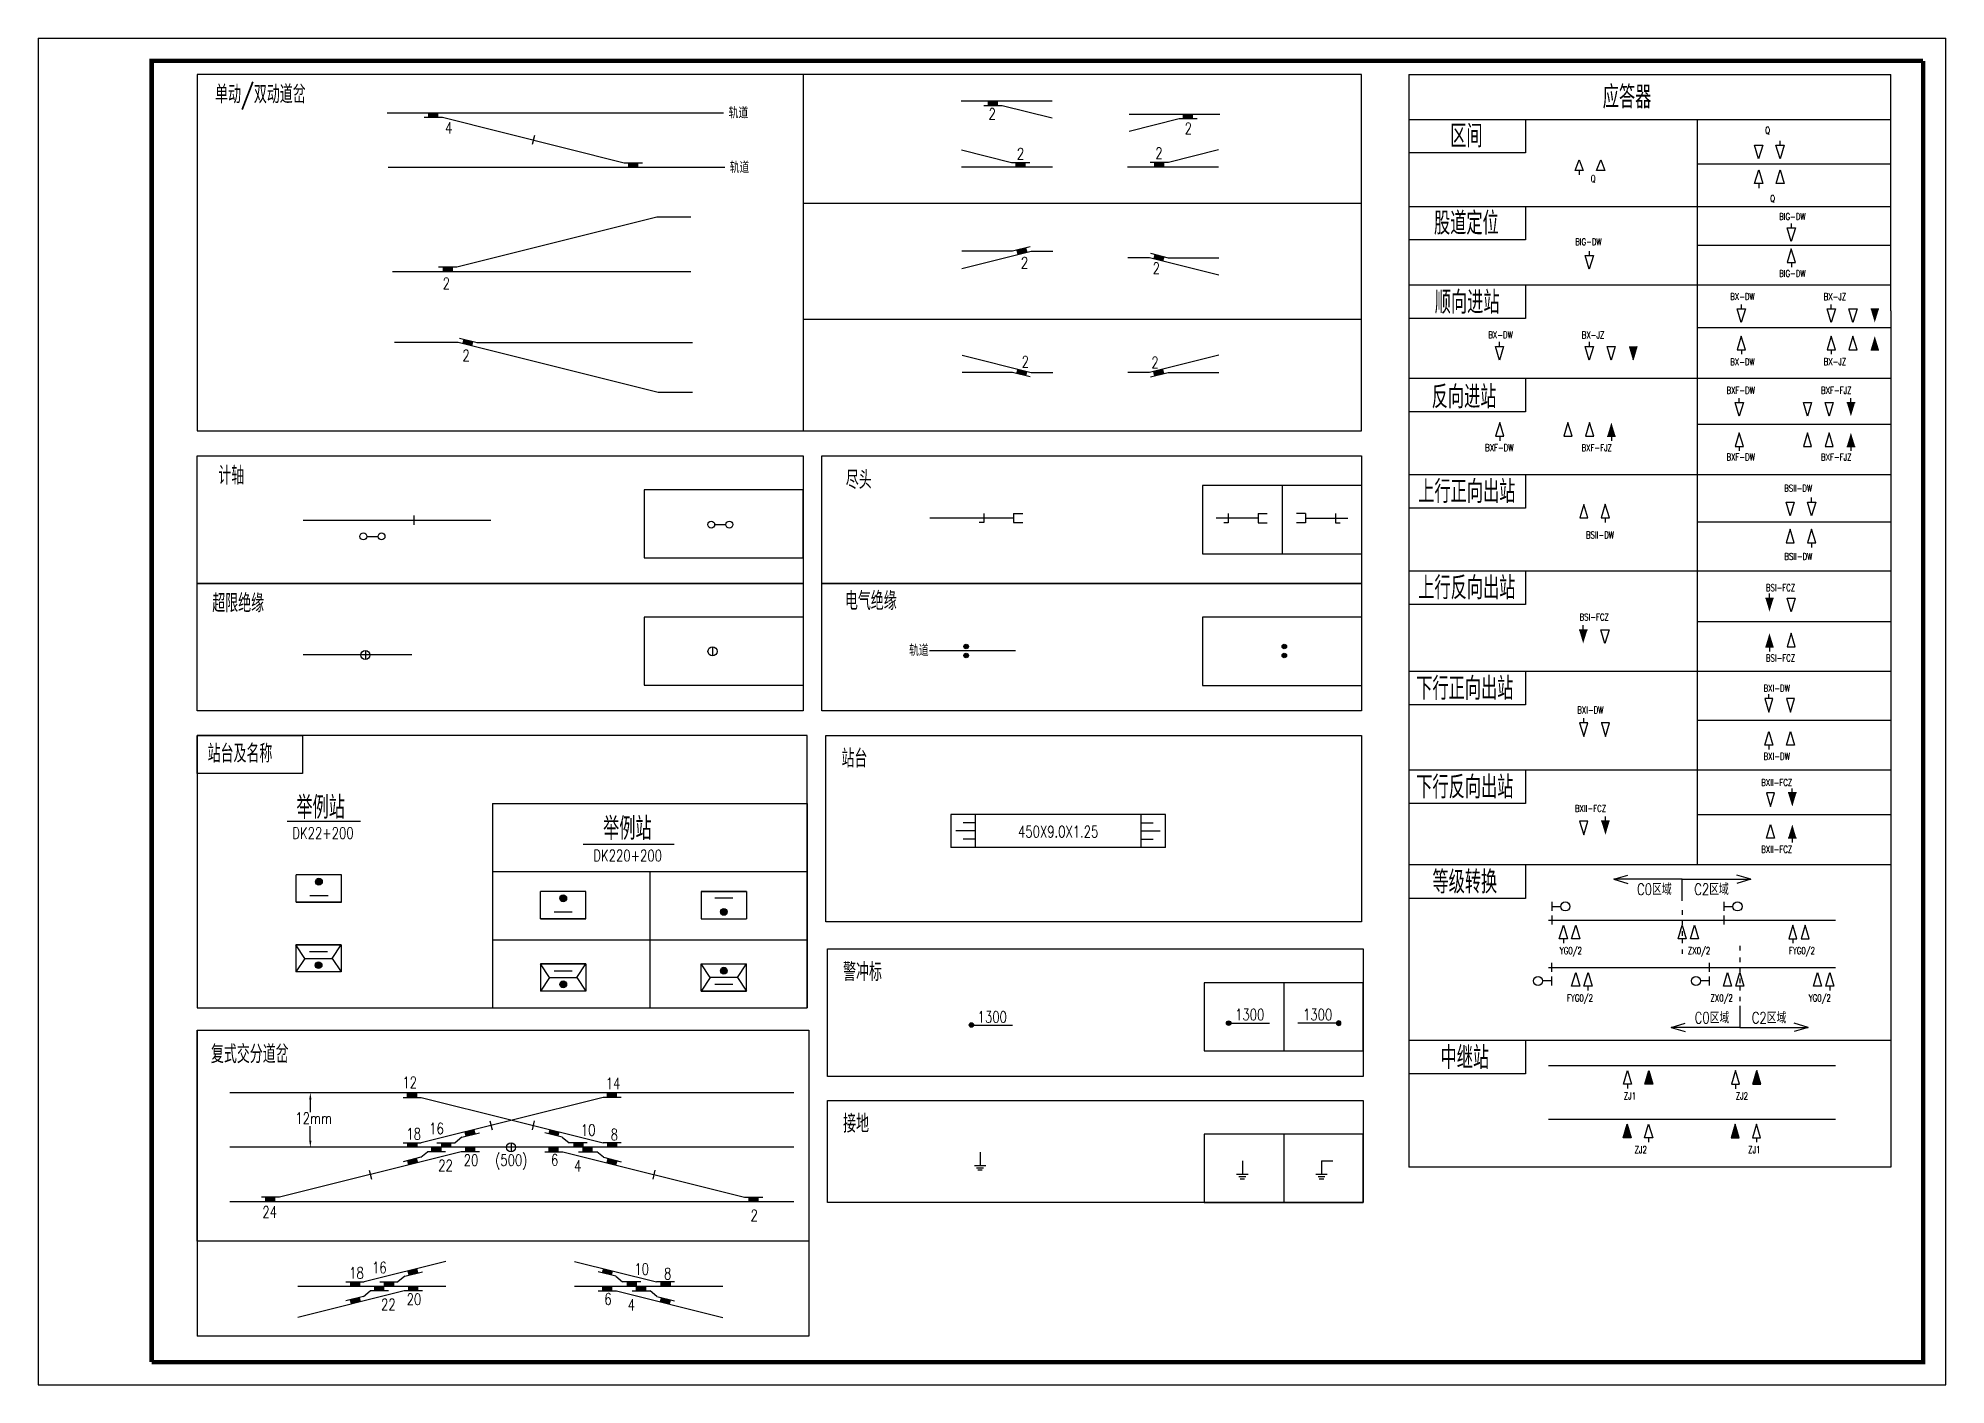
# Model space of a CAD drawing. Extents: x 1768 to 2188, y 2968 to 3265.
import ezdxf
from ezdxf.enums import TextEntityAlignment as Align

# ---------------------------------------------------------------- set-up
doc = ezdxf.new("R2010")
doc.units = 0
doc.header["$LTSCALE"] = 10
doc.header["$MEASUREMENT"] = 0
doc.linetypes.add('ACAD_ISO03W100', pattern=[30, 12, -18])
doc.layers.get('0').update_dxf_attribs({"linetype": 'CONTINUOUS'})
doc.layers.add('1', color=1, linetype='CONTINUOUS')
doc.layers.add('供安萨尔多', color=6, linetype='CONTINUOUS')
doc.styles.add('HZ', font='txt.shx', dxfattribs={"width": 0.7, "bigfont": 'kthz.shx'})
doc.styles.get("Standard").update_dxf_attribs({"font": 'txt', "bigfont": 'hz'})

# ---------------------------------------------------------------- blocks, each defined once
blk = doc.blocks.new('A$C77B1001D')
at = {"lineweight": -3}
blk.add_hatch(color=3, dxfattribs=at).paths.add_polyline_path([(2, 1), (0, 1), (0, 0), (2, 0)])
for p, q in [((0, 0), (0, 1)), ((2, 0), (2, 1))]:
    blk.add_line(p, q, dxfattribs=at)
blk = doc.blocks.new('A$C543A23C2')
at = {"layer": '1', "color": 7, "lineweight": -3}
blk.add_line((0, 3.75), (20, 3.75), dxfattribs=at)
at = {"color": 7, "lineweight": -3, "width": 0.75}
blk.add_attdef('举例站', text='', height=5, dxfattribs=at).set_placement((9.7, 4.7), align=Align.CENTER)
at = {"lineweight": -3, "width": 0.75}
blk.add_attdef('DK220+200', (2.22, 0), '', height=2.5, dxfattribs=at)
blk = doc.blocks.new('A$C0C72593B')
at = {"lineweight": -3}
blk.add_hatch(color=3, dxfattribs=at).paths.add_polyline_path([(5.75, 4.5, 1), (4.25, 4.5, 1)])
at = {"color": 7, "lineweight": -3}
for p, q in [((10, 6), (0, 6)), ((10, 0), (10, 6)), ((3, 1.5), (7, 1.5)), ((0, 0), (10, 0))]:
    blk.add_line(p, q, dxfattribs=at)
at = {"lineweight": -3}
for p, q in [((0, 0), (0, 6)), ((10, 0), (0, 0))]:
    blk.add_line(p, q, dxfattribs=at)
at = {"color": 3, "lineweight": -3}
blk.add_circle((5, 4.5), 0.75, dxfattribs=at)
blk = doc.blocks.new('A$C0647749B')
at = {"lineweight": -3}
blk.add_hatch(color=3, dxfattribs=at).paths.add_polyline_path([(4.25, 1.5, 1), (5.75, 1.5, 1)])
at = {"color": 7, "lineweight": -3}
for p, q in [((2, 3), (0, 6)), ((0, 6), (10, 6)), ((3, 4.5), (7, 4.5)), ((8, 3), (10, 6)), ((10, 6), (10, 0)), ((2, 3), (0, 0)), ((2, 3), (8, 3)), ((8, 3), (10, 0)), ((10, 0), (0, 0))]:
    blk.add_line(p, q, dxfattribs=at)
at = {"lineweight": -3}
for p, q in [((0, 6), (0, 0)), ((10, 6), (0, 6))]:
    blk.add_line(p, q, dxfattribs=at)
at = {"color": 3, "lineweight": -3}
blk.add_circle((5, 1.5), 0.75, dxfattribs=at)
blk = doc.blocks.new('A$C13CB5DA9')
at = {"color": 1, "lineweight": -3}
blk.add_line((1.5, 0.75), (4, 0.75), dxfattribs=at)
for centre in [(0.75, 0.75), (4.75, 0.75)]:
    blk.add_circle(centre, 0.75, dxfattribs=at)
blk = doc.blocks.new('A$C645F6915')
at = {"color": 3, "lineweight": -3}
for p, q in [((133.35, 20.61), (98.35, 20.61)), ((98.35, 20.61), (98.35, 5.61)), ((133.35, 5.61), (133.35, 20.61)), ((98.35, 5.61), (133.35, 5.61))]:
    blk.add_line(p, q, dxfattribs=at)
at = {"color": 1, "lineweight": -3}
blk.add_lwpolyline([(0, 28.05), (133.35, 28.05), (133.35, 0), (0, 0)], close=True, dxfattribs=at)
blk = doc.blocks.new('A$C056D760D')
at = {"lineweight": -3}
blk.add_hatch(color=7, dxfattribs=at).paths.add_polyline_path([(1, 0.5, 1), (0, 0.5, 1)])
blk.add_circle((0.5, 0.5), 0.5, dxfattribs=at)
at = {"layer": '1', "color": 7, "lineweight": -3}
blk.add_line((1, 0.5), (9.5, 0.5), dxfattribs=at)
at = {"color": 3, "lineweight": -3, "width": 0.75}
blk.add_attdef('1300', text='', height=2.5, dxfattribs=at).set_placement((5.15, 1.16), align=Align.CENTER)
blk = doc.blocks.new('A$C55665ECC')
at = {"color": 1, "lineweight": -3}
blk.add_line((1, 2), (1, 0), dxfattribs=at)
blk.add_circle((1, 1), 1, dxfattribs=at)
blk = doc.blocks.new('A$C7D0167A7')
at = {"color": 7, "lineweight": -3}
for p, q in [((9.26, 1), (0, 1)), ((2.67, 2), (2.67, 0)), ((9.26, 2), (11.26, 2)), ((9.26, 2), (9.26, 0)), ((2.67, 0), (1.67, 0)), ((9.26, 0), (11.26, 0))]:
    blk.add_line(p, q, dxfattribs=at)
blk = doc.blocks.new('A$C2A944961')
at = {"color": 7, "lineweight": -3}
for p, q in [((2, 2), (0, 2)), ((2, 2), (2, 0)), ((2, 1), (11.26, 1)), ((8.59, 2), (8.59, 0)), ((2, 0), (0, 0)), ((8.59, 0), (9.59, 0))]:
    blk.add_line(p, q, dxfattribs=at)
blk = doc.blocks.new('A$C29FC20DB')
at = {"color": 3, "lineweight": -3}
for p, q in [((133.35, 20.61), (98.35, 20.61)), ((98.35, 20.61), (98.35, 5.61)), ((98.35, 5.61), (133.35, 5.61))]:
    blk.add_line(p, q, dxfattribs=at)
at = {"color": 1, "lineweight": -3}
blk.add_lwpolyline([(0, 28.05), (133.35, 28.05), (133.35, 0), (0, 0)], close=True, dxfattribs=at)
blk = doc.blocks.new('A$C4543710C')
at = {"color": 3, "lineweight": -3}
for p, q in [((35, 15), (0, 15)), ((0, 15), (0, 0)), ((17.5, 15), (17.5, 0)), ((0, 0), (35, 0))]:
    blk.add_line(p, q, dxfattribs=at)
blk = doc.blocks.new('A$C1BEC69C5')
at = {"color": 3, "lineweight": -3}
for p, q in [((35, 15), (0, 15)), ((0, 15), (0, 0)), ((0, 0), (35, 0))]:
    blk.add_line(p, q, dxfattribs=at)
blk = doc.blocks.new('A$C508B183D')
at = {"color": 7, "lineweight": -3}
for p, q in [((2.5, 1), (0, 1)), ((2, 0.5), (0.5, 0.5)), ((1.25, 4), (1.25, 1)), ((1.75, 0), (0.75, 0))]:
    blk.add_line(p, q, dxfattribs=at)

msp = doc.modelspace()

# ---------------------------------------------------------------- hatches: boundary and pattern name
at = {"lineweight": -3}
for color, points in [(7, [(1971.68, 3130.95, 1), (1972.68, 3130.95, 1)]), (7, [(1971.68, 3128.95, 1), (1972.68, 3128.95, 1)]), (7, [(2041.69, 3130.95, 1), (2042.69, 3130.95, 1)]), (7, [(2041.69, 3128.95, 1), (2042.69, 3128.95, 1)]), (3, [(1830.51, 3079.17, 1), (1829.01, 3079.17, 1)]), (3, [(1828.93, 3060.81, 1), (1830.43, 3060.81, 1)]), (6, [(1973.84, 3047.64, 1), (1972.84, 3047.64, 1)])]:
    msp.add_hatch(color=color, dxfattribs=at).paths.add_polyline_path(points)
at = {"layer": '供安萨尔多', "linetype": 'ACAD_ISO03W100'}
for points in [[(2173.03, 3205.25), (2172.11, 3202.25), (2171.22, 3205.25)], [(2173.03, 3196.25), (2172.11, 3199.24), (2171.22, 3196.25)], [(2119.79, 3196.99), (2118.88, 3194), (2117.99, 3196.99)], [(2167.78, 3184.62), (2166.86, 3181.62), (2165.97, 3184.62)], [(2115.07, 3177.23), (2114.15, 3180.23), (2113.26, 3177.23)], [(2167.78, 3174.98), (2166.86, 3177.97), (2165.97, 3174.98)], [(2149.86, 3141.61), (2148.94, 3138.61), (2148.05, 3141.61)], [(2108.87, 3134.61), (2107.95, 3131.61), (2107.06, 3134.61)], [(2149.86, 3130.86), (2148.94, 3133.86), (2148.05, 3130.86)], [(2153.05, 3098.71), (2153.97, 3095.71), (2154.86, 3098.71)], [(2111.94, 3092.5), (2112.86, 3089.5), (2113.75, 3092.5)], [(2153.05, 3088.76), (2153.97, 3091.76), (2154.86, 3088.76)], [(2121.49, 3034.63), (2122.41, 3037.63), (2123.29, 3034.63)], [(2145.25, 3034.64), (2146.17, 3037.63), (2147.06, 3034.64)], [(2118.54, 3022.82), (2117.63, 3025.82), (2116.74, 3022.82)], [(2142.3, 3022.82), (2141.39, 3025.82), (2140.5, 3022.82)]]:
    msp.add_hatch(color=256, dxfattribs=at).paths.add_polyline_path(points)

# ---------------------------------------------------------------- linework, layer by layer
at = {"lineweight": -3}
for p, q in [((1767.98, 3264.82), (2187.75, 3264.82)), ((1767.98, 3264.82), (1767.98, 2968.45)), ((2187.75, 2968.45), (2187.75, 3264.82)), ((1976.09, 3250.02), (1980.09, 3250.02)), ((1980.09, 3250.02), (1991.09, 3247.27)), ((1852.93, 3247.41), (1856.93, 3247.41)), ((1856.93, 3247.41), (1896.93, 3237.41)), ((2019.02, 3247.06), (2008.02, 3244.31)), ((2023.02, 3247.06), (2019.02, 3247.06)), ((1877.18, 3243.38), (1876.69, 3241.44)), ((1896.93, 3237.41), (1900.93, 3237.41)), ((1971.16, 3240.24), (1982.16, 3237.49)), ((1982.16, 3237.49), (1986.16, 3237.49)), ((2016.7, 3237.49), (2012.7, 3237.49)), ((2027.7, 3240.24), (2016.7, 3237.49)), ((1860.08, 3214.5), (1904.08, 3225.5)), ((1971.24, 3214.1), (1986.49, 3217.91)), ((1986.24, 3218.88), (1982.36, 3217.91)), ((2027.75, 3212.69), (2012.49, 3216.51)), ((2012.75, 3217.48), (2016.63, 3216.51)), ((1856.08, 3214.5), (1860.08, 3214.5)), ((1860.67, 3198.82), (1864.55, 3197.85)), ((1904.42, 3186.85), (1860.42, 3197.85)), ((1971.27, 3195.06), (1986.52, 3191.25)), ((2027.75, 3195.06), (2012.49, 3191.25)), ((1986.27, 3190.28), (1982.38, 3191.25)), ((2012.75, 3190.28), (2016.63, 3191.25)), ((1822.75, 3092.53), (1838.91, 3092.53)), ((1824.76, 3074.67), (1824.76, 3080.67)), ((1834.76, 3074.67), (1824.76, 3074.67)), ((1824.68, 3065.31), (1824.68, 3059.31)), ((1834.68, 3065.31), (1824.68, 3065.31)), ((1848.27, 3031.72), (1852.27, 3031.72)), ((1892.27, 3031.72), (1852.27, 3021.72)), ((1852.27, 3031.72), (1892.27, 3021.72)), ((1896.27, 3031.72), (1892.27, 3031.72)), ((1861.21, 3022.95), (1865.09, 3023.92)), ((1867.39, 3026.54), (1867.88, 3024.6)), ((1877.14, 3026.54), (1876.66, 3024.6)), ((1883.32, 3022.95), (1879.44, 3023.92)), ((1861.09, 3019.72), (1821.09, 3009.72)), ((1848.27, 3021.72), (1852.27, 3021.72)), ((1852.15, 3018.52), (1848.27, 3017.55)), ((1857.64, 3019.72), (1853.64, 3019.72)), ((1855.72, 3021.72), (1859.72, 3021.72)), ((1865.09, 3019.72), (1861.09, 3019.72)), ((1879.44, 3019.72), (1883.44, 3019.72)), ((1883.44, 3019.72), (1923.44, 3009.72)), ((1888.82, 3021.72), (1884.82, 3021.72)), ((1886.89, 3019.72), (1890.89, 3019.72)), ((1896.27, 3021.72), (1892.27, 3021.72)), ((1892.39, 3018.52), (1896.27, 3017.55)), ((1840.85, 3015.69), (1841.33, 3013.75)), ((1903.68, 3015.69), (1903.2, 3013.75)), ((1821.09, 3009.72), (1817.09, 3009.72)), ((1923.44, 3009.72), (1927.44, 3009.72)), ((1857.7, 2995.62), (1839.7, 2991.12)), ((1848.64, 2992.34), (1852.52, 2993.31)), ((1886.03, 2995.62), (1904.03, 2991.12)), ((1895.09, 2992.34), (1891.21, 2993.31)), ((1848.52, 2989.12), (1825.11, 2983.27)), ((1835.7, 2991.12), (1839.7, 2991.12)), ((1845.07, 2989.12), (1841.07, 2989.12)), ((1843.15, 2991.12), (1847.15, 2991.12)), ((1852.52, 2989.12), (1848.52, 2989.12)), ((1891.21, 2989.12), (1895.21, 2989.12)), ((1895.21, 2989.12), (1918.62, 2983.27)), ((1900.58, 2991.12), (1896.58, 2991.12)), ((1898.66, 2989.12), (1902.66, 2989.12)), ((1908.03, 2991.12), (1904.03, 2991.12)), ((1839.58, 2987.92), (1835.7, 2986.94)), ((1904.15, 2987.92), (1908.03, 2986.94)), ((1767.98, 2968.45), (2187.75, 2968.45))]:
    msp.add_line(p, q, dxfattribs=at)
at = {"color": 3, "lineweight": -3}
for p, q in [((1936.33, 3256.83), (1936.33, 3178.41)), ((2069.58, 3256.83), (2175.61, 3256.83)), ((2069.58, 3256.83), (2069.58, 3016.37)), ((1844.76, 3248.41), (1918.81, 3248.41)), ((2069.58, 3246.93), (2175.61, 3246.93)), ((2095.26, 3246.93), (2095.26, 3239.59)), ((2095.26, 3239.59), (2069.58, 3239.59)), ((2175.61, 3237.08), (2133.13, 3237.08)), ((1845.01, 3236.41), (1919.06, 3236.41)), ((1936.33, 3228.53), (2059.2, 3228.53)), ((2069.58, 3227.75), (2175.61, 3227.75)), ((2095.26, 3227.75), (2095.26, 3220.4)), ((2095.26, 3220.4), (2069.58, 3220.4)), ((2175.61, 3219.22), (2133.13, 3219.22)), ((2175.61, 3210.45), (2069.58, 3210.45)), ((2095.26, 3210.45), (2095.26, 3203.1)), ((1936.33, 3202.95), (2059.2, 3202.95)), ((2095.26, 3203.1), (2069.58, 3203.1)), ((2133.13, 3179.81), (2133.13, 3204.82)), ((2175.61, 3204.82), (2175.61, 3179.81)), ((2175.61, 3201.04), (2133.13, 3201.04)), ((2175.61, 3189.89), (2069.58, 3189.89)), ((2095.26, 3189.89), (2095.26, 3182.55)), ((2095.26, 3182.55), (2069.58, 3182.55)), ((2175.61, 3179.81), (2133.13, 3179.81)), ((2133.13, 3155.96), (2133.13, 3179.81)), ((2175.61, 3179.81), (2175.61, 3155.96)), ((2041.7, 3166.36), (2041.7, 3151.36)), ((2175.61, 3168.73), (2069.58, 3168.73)), ((2095.26, 3168.73), (2095.26, 3161.38)), ((2095.26, 3161.38), (2069.58, 3161.38)), ((1826.28, 3158.75), (1867.59, 3158.75)), ((2175.61, 3158.3), (2133.13, 3158.3)), ((2133.13, 3129.42), (2133.13, 3155.96)), ((2175.61, 3155.96), (2175.61, 3129.42)), ((2175.61, 3147.54), (2069.58, 3147.54)), ((2095.26, 3147.54), (2095.26, 3140.19)), ((2095.26, 3140.19), (2069.58, 3140.19)), ((2059.2, 3137.39), (2024.2, 3137.39)), ((2024.2, 3137.39), (2024.2, 3122.39)), ((2175.61, 3136.35), (2133.13, 3136.35)), ((1850.24, 3129.08), (1826.27, 3129.08)), ((1983.04, 3129.95), (1964.13, 3129.95)), ((2133.13, 3099.96), (2133.13, 3129.42)), ((2175.61, 3129.42), (2175.61, 3099.96)), ((2175.61, 3125.47), (2069.58, 3125.47)), ((2175.61, 3125.47), (2069.58, 3125.47)), ((2095.26, 3125.47), (2095.26, 3118.13)), ((2024.2, 3122.39), (2059.2, 3122.39)), ((2095.26, 3118.13), (2069.58, 3118.13)), ((2175.61, 3114.69), (2133.13, 3114.69)), ((2175.61, 3103.76), (2069.58, 3103.76)), ((2175.61, 3103.76), (2069.58, 3103.76)), ((2175.61, 3103.76), (2069.58, 3103.76)), ((2095.26, 3103.76), (2095.26, 3096.42)), ((2133.13, 3082.86), (2133.13, 3099.96)), ((2175.61, 3099.96), (2175.61, 3070.49)), ((1867.93, 3096.41), (1867.93, 3081.41)), ((1867.93, 3096.41), (1897.93, 3096.41)), ((1897.93, 3096.41), (1937.23, 3096.41)), ((1937.23, 3096.41), (1937.23, 3051.41)), ((2095.26, 3096.42), (2069.58, 3096.42)), ((2175.61, 3093.93), (2133.13, 3093.93)), ((1867.93, 3081.41), (1867.93, 3066.41)), ((1867.93, 3081.41), (1937.23, 3081.41)), ((1902.58, 3081.41), (1902.58, 3051.41)), ((2175.61, 3082.86), (2069.58, 3082.86)), ((2175.61, 3082.86), (2069.58, 3082.86)), ((2175.61, 3082.86), (2069.58, 3082.86)), ((2095.26, 3082.86), (2095.26, 3075.51)), ((2095.26, 3075.51), (2069.58, 3075.51)), ((2175.61, 3070.49), (2175.61, 3016.37)), ((1867.93, 3066.41), (1867.93, 3051.41)), ((1867.93, 3066.41), (1937.23, 3066.41)), ((2059.55, 3041.94), (2059.55, 3056.94)), ((1867.93, 3051.41), (1937.23, 3051.41)), ((2175.61, 3044.22), (2069.58, 3044.22)), ((2175.61, 3044.22), (2069.58, 3044.22)), ((2175.61, 3044.22), (2069.58, 3044.22)), ((2095.26, 3044.22), (2095.26, 3036.87)), ((2095.26, 3036.87), (2069.58, 3036.87)), ((1934.28, 3032.72), (1810.15, 3032.72)), ((2059.55, 3008.58), (2059.55, 3023.58)), ((1934.28, 3020.72), (1810.15, 3020.72)), ((2175.61, 3016.37), (2069.58, 3016.37)), ((1934.28, 3008.72), (1810.15, 3008.72))]:
    msp.add_line(p, q, dxfattribs=at)
at = {"color": 0, "lineweight": -3}
for p, q in [((1971.09, 3251.02), (1991.09, 3251.02)), ((2008.02, 3248.06), (2028.02, 3248.06)), ((1971.16, 3236.49), (1991.16, 3236.49)), ((2007.7, 3236.49), (2027.7, 3236.49))]:
    msp.add_line(p, q, dxfattribs=at)
at = {"color": 7, "lineweight": -3}
for p, q in [((1904.08, 3225.5), (1911.61, 3225.5)), ((1982.37, 3217.92), (1971.24, 3217.91)), ((1986.49, 3217.91), (1991.24, 3217.91)), ((2012.49, 3216.51), (2007.75, 3216.5)), ((2016.61, 3216.51), (2027.75, 3216.51)), ((1845.98, 3213.5), (1911.61, 3213.5)), ((1860.42, 3197.85), (1846.4, 3197.85)), ((1864.54, 3197.85), (1911.97, 3197.85)), ((1982.4, 3191.24), (1971.27, 3191.25)), ((1986.52, 3191.25), (1991.27, 3191.25)), ((2012.49, 3191.25), (2007.75, 3191.25)), ((2016.61, 3191.24), (2027.75, 3191.25)), ((1911.95, 3186.85), (1904.42, 3186.85)), ((1976.04, 3158.2), (1975.04, 3158.2)), ((1976.04, 3160.2), (1976.04, 3158.2)), ((1982.63, 3160.2), (1984.63, 3160.2)), ((1982.63, 3160.2), (1982.63, 3158.2)), ((1982.63, 3158.2), (1984.63, 3158.2)), ((1834.76, 3080.67), (1824.76, 3080.67)), ((1834.76, 3074.67), (1834.76, 3080.67)), ((2114.67, 3079.72), (2117.75, 3080.62)), ((2129.74, 3079.72), (2114.67, 3079.72)), ((2114.67, 3079.72), (2117.75, 3078.81)), ((2129.74, 3074.96), (2129.74, 3079.72)), ((2129.74, 3079.72), (2144.81, 3079.72)), ((2144.81, 3079.72), (2141.73, 3080.62)), ((2144.81, 3079.72), (2141.73, 3078.81)), ((1824.76, 3074.67), (1834.76, 3074.67)), ((1827.76, 3076.17), (1831.76, 3076.17)), ((2101.03, 3074.73), (2101.03, 3072.73)), ((2101.03, 3073.73), (2103.03, 3073.73)), ((2138.91, 3074.73), (2138.91, 3072.73)), ((2138.91, 3073.73), (2140.91, 3073.73)), ((2100.33, 3070.73), (2163.46, 3070.73)), ((2101.03, 3071.73), (2101.03, 3069.73)), ((2138.91, 3071.73), (2138.91, 3069.73)), ((1826.68, 3062.31), (1824.68, 3065.31)), ((1824.68, 3065.31), (1834.68, 3065.31)), ((1832.68, 3062.31), (1834.68, 3065.31)), ((1834.68, 3065.31), (1834.68, 3059.31)), ((1826.68, 3062.31), (1824.68, 3059.31)), ((1826.68, 3062.31), (1832.68, 3062.31)), ((1827.68, 3063.81), (1831.68, 3063.81)), ((1832.68, 3062.31), (1834.68, 3059.31)), ((2100.33, 3060.32), (2163.46, 3060.32)), ((2101.03, 3059.32), (2101.03, 3061.32)), ((2135.77, 3059.32), (2135.77, 3061.32)), ((1834.68, 3059.31), (1824.68, 3059.31)), ((2101.03, 3057.33), (2099.03, 3057.33)), ((2101.03, 3056.33), (2101.03, 3058.33)), ((2135.77, 3057.33), (2133.77, 3057.33)), ((2135.77, 3056.33), (2135.77, 3058.33)), ((2142.41, 3051.88), (2142.41, 3047.12)), ((2127.34, 3047.12), (2130.42, 3048.03)), ((2157.48, 3047.12), (2154.4, 3048.03)), ((2127.34, 3047.12), (2130.42, 3046.21)), ((2142.41, 3047.12), (2127.34, 3047.12)), ((2142.41, 3047.12), (2157.48, 3047.12)), ((2157.48, 3047.12), (2154.4, 3046.21)), ((2100.33, 3038.75), (2163.46, 3038.75)), ((1827.87, 3031.22), (1827.87, 3028.48)), ((2100.33, 3026.94), (2163.46, 3026.94)), ((1827.87, 3022.22), (1827.87, 3025.38)), ((1861.21, 3022.95), (1859.72, 3021.72)), ((1883.32, 3022.95), (1884.82, 3021.72)), ((1852.15, 3018.52), (1853.64, 3019.72)), ((1892.39, 3018.52), (1890.89, 3019.72)), ((2050.36, 3017.75), (2052.86, 3017.75)), ((1857.7, 2990.12), (1825.11, 2990.12)), ((1839.58, 2987.92), (1841.07, 2989.12)), ((1848.64, 2992.34), (1847.15, 2991.12)), ((1918.62, 2990.12), (1886.03, 2990.12)), ((1895.09, 2992.34), (1896.58, 2991.12)), ((1904.15, 2987.92), (1902.66, 2989.12))]:
    msp.add_line(p, q, dxfattribs=at)
at = {"color": 1, "lineweight": -3}
for p, q in [((1850.66, 3159.75), (1850.66, 3157.75)), ((1840.29, 3155.17), (1842.79, 3155.17)), ((1839.98, 3130.08), (1839.98, 3128.08)), ((1802.98, 3046.47), (1802.98, 3000.09)), ((1872.04, 3021.72), (1872.04, 3019.72)), ((1802.98, 3000.09), (1802.98, 2979.17)), ((1937.58, 3000.09), (1937.58, 2979.17)), ((1937.58, 2979.17), (1802.98, 2979.17))]:
    msp.add_line(p, q, dxfattribs=at)
for p, q in [((1982.63, 3159.2), (1964.21, 3159.2)), ((1968.79, 3093.94), (1968.79, 3086.74)), ((2016.06, 3093.94), (1968.79, 3093.94)), ((1974.19, 3093.94), (1974.19, 3086.74)), ((2010.66, 3086.74), (2010.66, 3093.94)), ((2016.06, 3086.74), (2016.06, 3093.94)), ((1974.19, 3090.34), (1969.93, 3090.34)), ((1974.19, 3092.14), (1971.49, 3092.14)), ((2010.66, 3092.14), (2013.36, 3092.14)), ((2010.66, 3090.34), (2014.89, 3090.34)), ((2016.06, 3086.74), (1968.79, 3086.74)), ((1974.19, 3088.54), (1971.49, 3088.54)), ((2010.66, 3088.54), (2013.36, 3088.54))]:
    msp.add_line(p, q)
at = {"color": 6, "lineweight": -3}
msp.add_line((1973.34, 3047.64), (1982.34, 3047.64), dxfattribs=at)
at = {"color": 1, "lineweight": -3}
for points in [[(2059.2, 3256.83), (1802.98, 3256.83), (1802.98, 3178.41), (2059.2, 3178.41)], [(1940.42, 3172.88), (2059.2, 3172.88), (2059.2, 3144.83), (1940.42, 3144.83)], [(1940.42, 3144.83), (2059.2, 3144.83), (2059.2, 3116.79), (1940.42, 3116.79)], [(1937.23, 3111.37), (1802.98, 3111.37), (1802.98, 3051.41), (1937.23, 3051.41)], [(1802.98, 3111.37), (1826.17, 3111.37), (1826.17, 3103), (1802.98, 3103)], [(1941.32, 3111.37), (2059.2, 3111.37), (2059.2, 3070.34), (1941.32, 3070.34)], [(1941.67, 3064.38), (2059.55, 3064.38), (2059.55, 3036.33), (1941.67, 3036.33)], [(1802.98, 3046.47), (1937.58, 3046.47), (1937.58, 3000.09), (1802.98, 3000.09)], [(1941.67, 3031.02), (2059.55, 3031.02), (2059.55, 3008.58), (1941.67, 3008.58)]]:
    msp.add_lwpolyline(points, close=True, dxfattribs=at)
for centre, radius in [((1839.54, 3155.17), 0.75), ((1843.54, 3155.17), 0.75), ((1839.98, 3129.08), 1), ((1872.04, 3020.72), 1)]:
    msp.add_circle(centre, radius, dxfattribs=at)
at = {"color": 7, "lineweight": -3}
for centre, radius in [((1972.18, 3130.95), 0.5), ((1972.18, 3128.95), 0.5), ((1972.18, 3128.95), 0.5), ((2042.19, 3130.95), 0.5), ((2042.19, 3128.95), 0.5), ((2042.19, 3128.95), 0.5), ((2104.03, 3073.73), 1), ((2141.91, 3073.73), 1), ((2098.03, 3057.33), 1), ((2132.77, 3057.33), 1)]:
    msp.add_circle(centre, radius, dxfattribs=at)
at = {"color": 3, "lineweight": -3}
for centre in [(1829.76, 3079.17), (1829.68, 3060.81)]:
    msp.add_circle(centre, 0.75, dxfattribs=at)
at = {"color": 6, "lineweight": -3}
msp.add_circle((1973.34, 3047.64), 0.5, dxfattribs=at)
at = {"color": 7, "lineweight": -3}
for points in [[(1827.62, 3031.22), (1828.12, 3031.22), (1827.87, 3032.72)], [(1827.62, 3022.22), (1828.12, 3022.22), (1827.87, 3020.72)]]:
    msp.add_solid(points, dxfattribs=at)
at = {"layer": '1', "lineweight": -3}
msp.add_line((1792.98, 2973.45), (2181.71, 2973.45), dxfattribs=at)
at = {"layer": '1', "lineweight": -3, "const_width": 1}
for points in [[(1792.98, 2973.45), (1792.98, 3259.82), (2182.75, 3259.82)], [(2182.75, 2972.96), (2182.75, 3259.82)], [(2182.55, 2973.45), (1792.98, 2973.45)]]:
    msp.add_lwpolyline(points, dxfattribs=at)
at = {"layer": '供安萨尔多', "color": 3}
for p, q in [((2175.61, 3225.72), (2175.61, 3256.83)), ((2133.13, 3225.72), (2133.13, 3246.93)), ((2133.13, 3204.82), (2133.13, 3225.72)), ((2175.61, 3204.82), (2175.61, 3225.72))]:
    msp.add_line(p, q, dxfattribs=at)
at = {"layer": '供安萨尔多'}
for p, q in [((2146.55, 3238.25), (2145.66, 3241.25)), ((2145.66, 3241.25), (2147.46, 3241.25)), ((2145.66, 3241.25), (2147.47, 3241.25)), ((2147.46, 3241.25), (2146.55, 3238.25)), ((2150.37, 3241.24), (2152.17, 3241.24)), ((2151.26, 3238.24), (2150.37, 3241.24)), ((2152.17, 3241.24), (2151.26, 3238.24)), ((2106.18, 3235.71), (2107.1, 3238.06)), ((2107.1, 3238.06), (2107.98, 3235.71)), ((2110.89, 3235.71), (2111.81, 3238.06)), ((2111.81, 3238.06), (2112.69, 3235.71)), ((2107.98, 3235.71), (2106.18, 3235.71)), ((2112.69, 3235.71), (2110.89, 3235.71)), ((2112.69, 3235.71), (2110.89, 3235.71)), ((2145.67, 3232.83), (2146.59, 3235.83)), ((2147.47, 3232.83), (2145.67, 3232.83)), ((2146.59, 3235.83), (2147.47, 3232.83)), ((2150.38, 3232.83), (2151.3, 3235.83)), ((2152.18, 3232.83), (2150.38, 3232.83)), ((2152.18, 3232.83), (2150.38, 3232.83)), ((2151.3, 3235.83), (2152.18, 3232.83)), ((2152.86, 3223.04), (2154.66, 3223.04)), ((2153.75, 3220.04), (2152.86, 3223.04)), ((2154.66, 3223.04), (2153.75, 3220.04)), ((2109.3, 3213.97), (2108.42, 3216.97)), ((2108.42, 3216.97), (2110.21, 3216.97)), ((2110.21, 3216.97), (2109.3, 3213.97)), ((2153.75, 3218.43), (2152.86, 3215.43)), ((2154.66, 3215.43), (2153.75, 3218.43)), ((2152.86, 3215.43), (2154.66, 3215.43)), ((2142.75, 3202.24), (2141.86, 3205.24)), ((2141.86, 3205.24), (2143.66, 3205.24)), ((2143.66, 3205.24), (2142.75, 3202.24)), ((2162.54, 3202.24), (2161.65, 3205.24)), ((2161.65, 3205.24), (2163.45, 3205.24)), ((2163.45, 3205.24), (2162.54, 3202.24)), ((2166.43, 3205.25), (2168.24, 3205.25)), ((2167.32, 3202.25), (2166.43, 3205.25)), ((2166.44, 3205.25), (2168.24, 3205.25)), ((2168.24, 3205.25), (2167.32, 3202.25)), ((2171.22, 3205.25), (2173.03, 3205.25)), ((2142.75, 3199.25), (2141.86, 3196.25)), ((2143.66, 3196.25), (2142.75, 3199.25)), ((2162.54, 3199.25), (2161.65, 3196.25)), ((2163.45, 3196.25), (2162.54, 3199.25)), ((2167.32, 3199.24), (2166.44, 3196.24)), ((2168.24, 3196.24), (2167.32, 3199.24)), ((2088.63, 3196.99), (2090.43, 3196.99)), ((2089.52, 3193.99), (2088.63, 3196.99)), ((2090.43, 3196.99), (2089.52, 3193.99)), ((2108.42, 3196.99), (2110.22, 3196.99)), ((2109.3, 3193.99), (2108.42, 3196.99)), ((2110.22, 3196.99), (2109.3, 3193.99)), ((2113.2, 3196.99), (2115.01, 3196.99)), ((2113.21, 3196.99), (2115, 3196.99)), ((2114.09, 3193.99), (2113.21, 3196.99)), ((2115, 3196.99), (2114.09, 3193.99)), ((2119.79, 3196.99), (2118.88, 3193.99)), ((2141.86, 3196.25), (2143.66, 3196.25)), ((2161.65, 3196.25), (2163.45, 3196.25)), ((2166.43, 3196.24), (2168.24, 3196.24)), ((2166.44, 3196.24), (2168.24, 3196.24)), ((2171.22, 3196.25), (2173.03, 3196.25)), ((2142.29, 3181.62), (2141.4, 3184.62)), ((2141.4, 3184.62), (2143.2, 3184.62)), ((2143.2, 3184.62), (2142.29, 3181.62)), ((2157.3, 3181.61), (2156.42, 3184.61)), ((2156.42, 3184.61), (2158.22, 3184.61)), ((2158.22, 3184.61), (2157.3, 3181.61)), ((2161.19, 3184.61), (2162.99, 3184.61)), ((2162.08, 3181.61), (2161.19, 3184.61)), ((2162.99, 3184.61), (2162.08, 3181.61)), ((2165.97, 3184.62), (2167.78, 3184.62)), ((2089.58, 3180.22), (2088.69, 3177.22)), ((2090.49, 3177.22), (2089.58, 3180.22)), ((2104.59, 3180.23), (2103.71, 3177.23)), ((2105.51, 3177.23), (2104.59, 3180.23)), ((2109.37, 3180.23), (2108.48, 3177.23)), ((2110.28, 3177.23), (2109.37, 3180.23)), ((2142.29, 3177.97), (2141.4, 3174.97)), ((2143.2, 3174.97), (2142.29, 3177.97)), ((2157.3, 3177.98), (2156.42, 3174.98)), ((2158.22, 3174.98), (2157.3, 3177.98)), ((2162.08, 3177.98), (2161.19, 3174.98)), ((2162.99, 3174.98), (2162.08, 3177.98)), ((2088.69, 3177.22), (2090.49, 3177.22)), ((2103.71, 3177.23), (2105.51, 3177.23)), ((2108.48, 3177.23), (2110.28, 3177.23)), ((2113.26, 3177.23), (2115.07, 3177.23)), ((2141.4, 3174.97), (2143.2, 3174.97)), ((2156.42, 3174.98), (2158.22, 3174.98)), ((2161.19, 3174.98), (2162.99, 3174.98)), ((2165.97, 3174.98), (2167.78, 3174.98)), ((2108.08, 3162.22), (2107.2, 3159.22)), ((2108.99, 3159.22), (2108.08, 3162.22)), ((2112.79, 3162.23), (2111.91, 3159.23)), ((2113.71, 3159.23), (2112.79, 3162.23)), ((2152.6, 3162.73), (2154.41, 3162.73)), ((2152.61, 3162.72), (2154.41, 3162.72)), ((2153.49, 3159.72), (2152.61, 3162.72)), ((2154.41, 3162.72), (2153.49, 3159.72)), ((2158.2, 3159.72), (2157.32, 3162.72)), ((2157.32, 3162.72), (2159.12, 3162.72)), ((2159.12, 3162.72), (2158.2, 3159.72)), ((2107.19, 3159.22), (2109, 3159.22)), ((2107.2, 3159.22), (2108.99, 3159.22)), ((2111.91, 3159.23), (2113.71, 3159.23)), ((2153.49, 3156.75), (2152.61, 3153.75)), ((2154.41, 3153.75), (2153.49, 3156.75)), ((2158.2, 3156.75), (2157.32, 3153.75)), ((2159.12, 3153.75), (2158.2, 3156.75)), ((2152.6, 3153.75), (2154.41, 3153.75)), ((2152.61, 3153.75), (2154.41, 3153.75)), ((2157.32, 3153.75), (2159.12, 3153.75)), ((2148.05, 3141.61), (2149.86, 3141.61)), ((2153.71, 3138.6), (2152.83, 3141.6)), ((2152.83, 3141.6), (2154.63, 3141.6)), ((2154.63, 3141.6), (2153.71, 3138.6)), ((2107.06, 3134.61), (2108.87, 3134.61)), ((2111.84, 3134.6), (2113.64, 3134.6)), ((2112.72, 3131.6), (2111.84, 3134.6)), ((2113.64, 3134.6), (2112.72, 3131.6)), ((2153.71, 3133.86), (2152.83, 3130.86)), ((2154.63, 3130.86), (2153.71, 3133.86)), ((2148.05, 3130.86), (2149.86, 3130.86)), ((2152.83, 3130.86), (2154.63, 3130.86)), ((2149.7, 3119.47), (2147.9, 3119.47)), ((2147.9, 3119.47), (2148.82, 3116.47)), ((2148.82, 3116.47), (2149.7, 3119.47)), ((2154.48, 3119.48), (2152.67, 3119.48)), ((2152.68, 3119.48), (2153.59, 3116.48)), ((2154.48, 3119.48), (2152.68, 3119.48)), ((2153.59, 3116.48), (2154.48, 3119.48)), ((2107.17, 3114.15), (2108.09, 3111.15)), ((2108.97, 3114.15), (2107.17, 3114.15)), ((2108.09, 3111.15), (2108.97, 3114.15)), ((2113.75, 3114.15), (2111.94, 3114.15)), ((2113.74, 3114.15), (2111.95, 3114.15)), ((2111.95, 3114.15), (2112.86, 3111.15)), ((2112.86, 3111.15), (2113.74, 3114.15)), ((2147.9, 3109.24), (2148.82, 3112.24)), ((2148.82, 3112.24), (2149.7, 3109.24)), ((2152.68, 3109.24), (2153.59, 3112.24)), ((2153.59, 3112.24), (2154.48, 3109.24)), ((2149.7, 3109.24), (2147.9, 3109.24)), ((2154.48, 3109.23), (2152.67, 3109.23)), ((2154.48, 3109.24), (2152.68, 3109.24)), ((2148.28, 3098.71), (2149.2, 3095.71)), ((2150.08, 3098.71), (2148.28, 3098.71)), ((2149.2, 3095.71), (2150.08, 3098.71)), ((2154.86, 3098.71), (2153.05, 3098.71)), ((2108.97, 3092.49), (2107.17, 3092.49)), ((2107.17, 3092.49), (2108.09, 3089.49)), ((2108.09, 3089.49), (2108.97, 3092.49)), ((2113.75, 3092.5), (2111.94, 3092.5)), ((2148.28, 3088.77), (2149.2, 3091.77)), ((2149.2, 3091.77), (2150.08, 3088.77)), ((2150.08, 3088.77), (2148.28, 3088.77)), ((2154.86, 3088.76), (2153.05, 3088.76)), ((2102.69, 3066.62), (2103.61, 3069.62)), ((2103.61, 3069.62), (2104.49, 3066.62)), ((2105.4, 3066.62), (2106.32, 3069.62)), ((2106.32, 3069.62), (2107.2, 3066.62)), ((2128.83, 3066.62), (2129.74, 3069.62)), ((2129.74, 3069.62), (2130.62, 3066.62)), ((2131.54, 3066.62), (2132.45, 3069.62)), ((2132.45, 3069.62), (2133.34, 3066.62)), ((2154.07, 3069.62), (2153.19, 3066.62)), ((2154.99, 3066.62), (2154.07, 3069.62)), ((2156.78, 3069.62), (2155.9, 3066.62)), ((2157.7, 3066.62), (2156.78, 3069.62)), ((2104.49, 3066.62), (2102.69, 3066.62)), ((2107.2, 3066.62), (2105.4, 3066.62)), ((2107.21, 3066.62), (2105.4, 3066.62)), ((2130.62, 3066.62), (2128.83, 3066.62)), ((2133.34, 3066.62), (2131.53, 3066.62)), ((2133.34, 3066.62), (2131.54, 3066.62)), ((2153.19, 3066.62), (2154.99, 3066.62)), ((2153.19, 3066.62), (2154.99, 3066.62)), ((2155.9, 3066.62), (2157.7, 3066.62)), ((2105.4, 3056.2), (2106.31, 3059.2)), ((2107.19, 3056.2), (2105.4, 3056.2)), ((2106.31, 3059.2), (2107.19, 3056.2)), ((2109.91, 3056.2), (2108.1, 3056.2)), ((2108.11, 3056.2), (2109.02, 3059.2)), ((2109.9, 3056.2), (2108.11, 3056.2)), ((2109.02, 3059.2), (2109.9, 3056.2)), ((2138.8, 3056.2), (2139.72, 3059.2)), ((2140.6, 3056.2), (2138.8, 3056.2)), ((2139.72, 3059.2), (2140.6, 3056.2)), ((2141.51, 3056.2), (2142.43, 3059.2)), ((2143.31, 3056.2), (2141.51, 3056.2)), ((2143.31, 3056.2), (2141.51, 3056.2)), ((2142.43, 3059.2), (2143.31, 3056.2)), ((2158.6, 3056.2), (2159.51, 3059.2)), ((2160.4, 3056.2), (2158.6, 3056.2)), ((2159.51, 3059.2), (2160.4, 3056.2)), ((2163.11, 3056.2), (2161.3, 3056.2)), ((2161.31, 3056.2), (2162.22, 3059.2)), ((2163.11, 3056.2), (2161.31, 3056.2)), ((2162.22, 3059.2), (2163.11, 3056.2)), ((2116.79, 3034.64), (2117.71, 3037.64)), ((2117.71, 3037.64), (2118.59, 3034.64)), ((2121.5, 3034.63), (2122.42, 3037.63)), ((2122.42, 3037.63), (2123.3, 3034.63)), ((2141.44, 3037.63), (2140.56, 3034.63)), ((2142.35, 3034.63), (2141.44, 3037.63)), ((2146.15, 3037.64), (2145.27, 3034.64)), ((2145.27, 3034.64), (2146.18, 3037.64)), ((2147.06, 3034.64), (2146.15, 3037.64)), ((2118.59, 3034.64), (2116.79, 3034.64)), ((2123.3, 3034.63), (2121.5, 3034.63)), ((2123.31, 3034.63), (2121.5, 3034.63)), ((2140.55, 3034.63), (2142.36, 3034.63)), ((2140.56, 3034.63), (2142.35, 3034.63)), ((2145.27, 3034.64), (2147.06, 3034.64)), ((2116.73, 3022.82), (2117.64, 3025.82)), ((2118.53, 3022.82), (2116.73, 3022.82)), ((2118.53, 3022.82), (2117.61, 3025.82)), ((2117.64, 3025.82), (2118.53, 3022.82)), ((2121.44, 3022.82), (2122.35, 3025.82)), ((2123.24, 3022.82), (2121.44, 3022.82)), ((2123.24, 3022.82), (2121.44, 3022.82)), ((2122.35, 3025.82), (2123.24, 3022.82)), ((2141.38, 3025.82), (2140.49, 3022.82)), ((2140.49, 3022.82), (2142.29, 3022.82)), ((2140.49, 3022.82), (2142.29, 3022.82)), ((2142.29, 3022.82), (2141.38, 3025.82)), ((2146.09, 3025.82), (2145.2, 3022.82)), ((2145.2, 3022.82), (2147, 3022.82)), ((2147, 3022.82), (2146.09, 3025.82))]:
    msp.add_line(p, q, dxfattribs=at)
at = {"layer": '供安萨尔多', "color": 6}
for p, q in [((2151.27, 3241.24), (2151.27, 3242.24)), ((2107.08, 3235.71), (2107.08, 3234.71)), ((2146.57, 3232.83), (2146.57, 3231.83)), ((2153.76, 3223.04), (2153.76, 3224.04)), ((2109.32, 3216.97), (2109.32, 3217.97)), ((2153.76, 3215.43), (2153.76, 3214.43)), ((2142.76, 3205.24), (2142.76, 3206.24)), ((2162.55, 3205.24), (2162.55, 3206.24)), ((2089.53, 3196.99), (2089.53, 3197.99)), ((2109.32, 3196.99), (2109.32, 3197.99)), ((2142.76, 3196.25), (2142.76, 3195.25)), ((2162.55, 3196.25), (2162.55, 3195.25)), ((2142.3, 3184.62), (2142.3, 3185.62)), ((2166.86, 3184.61), (2166.86, 3185.61)), ((2089.59, 3177.22), (2089.59, 3176.22)), ((2114.15, 3177.23), (2114.15, 3176.23)), ((2142.3, 3174.97), (2142.3, 3173.97)), ((2166.86, 3174.98), (2166.86, 3173.98)), ((2158.22, 3162.72), (2158.22, 3163.72)), ((2112.81, 3159.23), (2112.81, 3158.23)), ((2158.22, 3153.75), (2158.22, 3152.75)), ((2148.94, 3141.6), (2148.94, 3142.6)), ((2107.95, 3134.6), (2107.95, 3135.6)), ((2148.94, 3130.86), (2148.94, 3129.86)), ((2148.8, 3119.47), (2148.8, 3120.47)), ((2108.07, 3114.15), (2108.07, 3115.15)), ((2148.8, 3109.24), (2148.8, 3108.24)), ((2153.97, 3098.71), (2153.97, 3099.71)), ((2112.84, 3092.5), (2112.84, 3093.5)), ((2153.97, 3088.77), (2153.97, 3087.77)), ((2129.72, 3072.9), (2129.72, 3071.9)), ((2129.72, 3070.67), (2129.72, 3069.67)), ((2103.59, 3066.62), (2103.59, 3065.62)), ((2129.72, 3068.29), (2129.72, 3067.29)), ((2129.72, 3066.62), (2129.72, 3065.62)), ((2129.72, 3066.62), (2129.72, 3065.62)), ((2142.41, 3065.06), (2142.41, 3064.06)), ((2154.09, 3066.62), (2154.09, 3065.62)), ((2129.72, 3064.27), (2129.72, 3063.27)), ((2142.41, 3062.48), (2142.41, 3061.48)), ((2142.41, 3060.25), (2142.41, 3059.25)), ((2109, 3056.2), (2109, 3055.2)), ((2142.41, 3057.87), (2142.41, 3056.87)), ((2142.41, 3056.2), (2142.41, 3055.2)), ((2162.21, 3056.2), (2162.21, 3055.2)), ((2142.41, 3053.85), (2142.41, 3052.85)), ((2117.69, 3034.64), (2117.69, 3033.64)), ((2141.46, 3034.63), (2141.46, 3033.63)), ((2122.33, 3022.82), (2122.33, 3021.82)), ((2146.1, 3022.82), (2146.1, 3021.82))]:
    msp.add_line(p, q, dxfattribs=at)

# ---------------------------------------------------------------- block references
at = {"lineweight": -3}
for p in [(1977.09, 3250.02), (1853.93, 3247.41), (1897.93, 3236.41), (1983.16, 3236.49), (1849.27, 3031.72), (1880.44, 3019.72), (1887.89, 3019.72), (1924.44, 3008.72), (1892.21, 2989.12), (1899.66, 2989.12)]:
    msp.add_blockref('A$C77B1001D', p, dxfattribs=at)
at = {"lineweight": -3, "xscale": -1}
for p in [(2022.02, 3247.06), (2015.7, 3236.49), (1895.27, 3031.72), (1856.64, 3019.72), (1864.09, 3019.72), (1820.09, 3008.72), (1844.07, 2989.12), (1851.52, 2989.12)]:
    msp.add_blockref('A$C77B1001D', p, dxfattribs=at)
at = {"lineweight": -3}
for p, rotation in [((1985.27, 3218.64), 194.0000000000028), ((2013.72, 3190.52), 14.00000000000278), ((1862.18, 3023.19), 14.00415353351056), ((1851.18, 3018.28), 194.1057312865541), ((1887.82, 3021.72), 180), ((1895.27, 3021.72), 180), ((1849.61, 2992.59), 14.00415353351056), ((1899.58, 2991.12), 180), ((1907.03, 2991.12), 180), ((1838.61, 2987.67), 194.1057312865549)]:
    msp.add_blockref('A$C77B1001D', p, dxfattribs=dict(at, rotation=rotation))
at = {"lineweight": -3, "xscale": -1}
for p, rotation in [((2013.72, 3217.23), 165.9999999999972), ((1857.08, 3214.5), 180), ((1861.64, 3198.57), 165.9999999999972), ((1985.3, 3190.52), 345.9999999999972), ((1882.35, 3023.19), 345.9958464664895), ((1849.27, 3021.72), 180), ((1856.72, 3021.72), 180), ((1893.36, 3018.28), 165.894268713446), ((1894.12, 2992.59), 345.9958464664895), ((1836.7, 2991.12), 180), ((1844.15, 2991.12), 180), ((1905.12, 2987.67), 165.8942687134451)]:
    msp.add_blockref('A$C77B1001D', p, dxfattribs=dict(at, rotation=rotation))
at = {"color": 7, "lineweight": -3}
for name, p in [('A$C645F6915', (1802.98, 3144.83)), ('A$C1BEC69C5', (2024.2, 3151.36)), ('A$C13CB5DA9', (1915.33, 3157.01)), ('A$C7D0167A7', (2027.19, 3158.18)), ('A$C2A944961', (2044.87, 3158.18)), ('A$C29FC20DB', (1802.98, 3116.79)), ('A$C55665ECC', (1915.37, 3128.87)), ('A$C0C72593B', (1878.52, 3071.03)), ('A$C0647749B', (1878.52, 3055.09)), ('A$C4543710C', (2024.55, 3041.94)), ('A$C4543710C', (2024.55, 3008.58)), ('A$C508B183D', (1973.98, 3015.66)), ('A$C508B183D', (2031.7, 3013.75)), ('A$C508B183D', (2049.11, 3013.75))]:
    msp.add_blockref(name, p, dxfattribs=at)
for name, p, values in [('A$C543A23C2', (1887.93, 3083.68), {'举例站': '举例站', 'DK220+200': 'DK220+200'}), ('A$C056D760D', (2029.44, 3047.53), {'1300': '1300'})]:
    msp.add_blockref(name, p, dxfattribs=at).add_auto_attribs(values)
at = {"color": 7, "lineweight": -3, "rotation": 180}
for name, p in [('A$C0C72593B', (1923.86, 3077.03)), ('A$C0647749B', (1923.86, 3061.09))]:
    msp.add_blockref(name, p, dxfattribs=at)
at = {"color": 7, "lineweight": -3}
ref = msp.add_blockref('A$C056D760D', (2054.66, 3047.53), dxfattribs=dict(at, xscale=-1))
ref.add_attrib('1300', '1300', dxfattribs={"color": 3, "lineweight": -3, "height": 2.5, "width": 0.75}).set_placement((2049.51, 3048.69), align=Align.CENTER)

# ---------------------------------------------------------------- texts
at = {"color": 3, "lineweight": -3, "width": 0.75}
for s, p in [('单动/双动道岔', (1806.92, 3250.47)), ('计轴', (1807.63, 3166.57)), ('尽头', (1945.7, 3165.61)), ('超限绝缘', (1806.29, 3138.48)), ('电气绝缘', (1945.5, 3138.97)), ('站台及名称', (1805.27, 3105.39)), ('站台', (1944.75, 3104.3)), ('警冲标', (1945.1, 3057.31)), ('复式交分道岔', (1806, 3039.23)), ('接地', (1945.1, 3023.96))]:
    msp.add_text(s, height=4, dxfattribs=at).set_placement(p)
at = {"color": 2, "style": 'HZ', "width": 0.75}
for s, p in [('应答器', (2117.6, 3249.36)), ('区间', (2082.25, 3240.77)), ('股道定位', (2082.25, 3221.58)), ('顺向进站', (2082.42, 3204.18)), ('反向进站', (2081.74, 3183.37)), ('上行正向出站', (2082.35, 3162.53)), ('上行反向出站', (2082.35, 3141.34)), ('下行正向出站', (2081.91, 3119.2)), ('下行反向出站', (2081.91, 3097.49)), ('等级转换', (2081.91, 3076.59)), ('中继站', (2081.91, 3037.95))]:
    msp.add_text(s, height=5, dxfattribs=at).set_placement(p, align=Align.CENTER)
at = {"color": 0, "lineweight": -3, "width": 0.75}
for s, p in [('轨道', (1919.91, 3247.14)), ('轨道', (1920.16, 3235.14)), ('轨道', (1959.62, 3128.86)), ('12mm', (1824.58, 3025.86))]:
    msp.add_text(s, height=2.5, dxfattribs=at).set_placement(p)
at = {"lineweight": -3, "style": 'HZ', "width": 0.75}
for s, height, p in [('4', 2.5, (1858.33, 3243.81)), ('2', 2.5, (1857.81, 3209.6)), ('2', 2.5, (1862.15, 3193.71)), ('举例站', 5, (1830.14, 3093.01)), ('DK22+200', 2.5, (1830.65, 3088.62)), ('C0区域', 2.5, (2123.62, 3076.26)), ('C2区域', 2.5, (2136.19, 3076.26)), ('1300', 2.5, (1977.92, 3048.16)), ('C0区域', 2.5, (2136.29, 3047.99)), ('C2区域', 2.5, (2148.86, 3047.99)), ('12', 2.5, (1849.74, 3033.76)), ('14', 2.5, (1894.49, 3033.54)), ('18', 2.5, (1850.6, 3022.43)), ('16', 2.5, (1855.64, 3023.61)), ('10', 2.5, (1889.01, 3023.28)), ('8', 2.5, (1894.74, 3022.27)), ('20', 2.5, (1863.23, 3016.64)), ('6', 2.5, (1881.63, 3016.7)), ('22', 2.5, (1857.62, 3015.46)), ('4', 2.5, (1886.74, 3015.41)), ('24', 2.5, (1818.94, 3005.24)), ('2', 2.5, (1925.54, 3004.5)), ('18', 2.5, (1838.03, 2991.83)), ('16', 2.5, (1843.07, 2993)), ('10', 2.5, (1900.78, 2992.68)), ('8', 2.5, (1906.5, 2991.66)), ('22', 2.5, (1845.05, 2984.86)), ('20', 2.5, (1850.66, 2986.03)), ('6', 2.5, (1893.39, 2986.09)), ('4', 2.5, (1898.51, 2984.8))]:
    msp.add_text(s, height=height, dxfattribs=at).set_placement(p, align=Align.CENTER)
at = {"color": 7, "style": 'HZ', "width": 0.75}
for s, p in [('Q', (2148, 3243.79)), ('Q', (2109.61, 3233.16)), ('Q', (2149.1, 3228.79)), ('BIG-DW', (2151.07, 3224.81)), ('BIG-DW', (2106.19, 3219.25)), ('BIG-DW', (2151.07, 3212.28)), ('BX-DW', (2140.3, 3207.2)), ('BX-JZ', (2160.87, 3207.17)), ('BX-DW', (2087.07, 3198.77)), ('BX-JZ', (2107.64, 3198.73)), ('BX-DW', (2140.3, 3192.83)), ('BX-JZ', (2160.87, 3192.87)), ('BXF-DW', (2139.48, 3186.55)), ('BXF-FJZ', (2160.29, 3186.58)), ('BXF-DW', (2086.37, 3173.95)), ('BXF-FJZ', (2107.58, 3173.92)), ('BXF-DW', (2139.48, 3171.9)), ('BXF-FJZ', (2160.29, 3171.87)), ('BSII-DW', (2152.17, 3165.03)), ('BSII-DW', (2108.57, 3154.72)), ('BSII-DW', (2152.22, 3150.01)), ('BSI-FCZ', (2148.15, 3143.15)), ('BSI-FCZ', (2107.16, 3136.66)), ('BSI-FCZ', (2148.15, 3127.65)), ('BXI-DW', (2147.65, 3121.01)), ('BXI-DW', (2106.63, 3116.2)), ('BXI-DW', (2147.65, 3106.03)), ('BXII-FCZ', (2147.12, 3100.25)), ('BXII-FCZ', (2106.15, 3094.55)), ('BXII-FCZ', (2147.12, 3085.56)), ('YG0/2', (2102.8, 3063.24)), ('ZX0/2', (2131, 3063.24)), ('FYG0/2', (2153.22, 3063.24)), ('FYG0/2', (2104.38, 3052.82)), ('ZX0/2', (2135.96, 3052.82)), ('YG0/2', (2157.58, 3052.82)), ('ZJ1', (2116.9, 3031.25)), ('ZJ2', (2141.53, 3031.25)), ('ZJ2', (2119.27, 3019.44)), ('ZJ1', (2144.27, 3019.44))]:
    msp.add_text(s, height=1.5, dxfattribs=at).set_placement(p)
msp.add_text('450X9.0X1.25', height=2.5, dxfattribs=at).set_placement((1992.43, 3088.94), align=Align.CENTER)
at = {"color": 1, "lineweight": -3, "style": 'HZ', "width": 0.75}
msp.add_text('(500)', height=2.5, dxfattribs=at).set_placement((1872.08, 3016.64), align=Align.CENTER)
at = {"color": 7, "lineweight": -3, "width": 0.75}
for p in [(1977.91, 3248.14), (2021.05, 3244.97), (2014.59, 3239.49), (1984.14, 3239.38), (1985.02, 3215.38), (2014.01, 3214.17), (1985.19, 3193.62), (2013.72, 3193.47)]:
    msp.add_attdef('2', text='', height=2.5, dxfattribs=at).set_placement(p, align=Align.MIDDLE)

doc.saveas('drawing.dxf')
